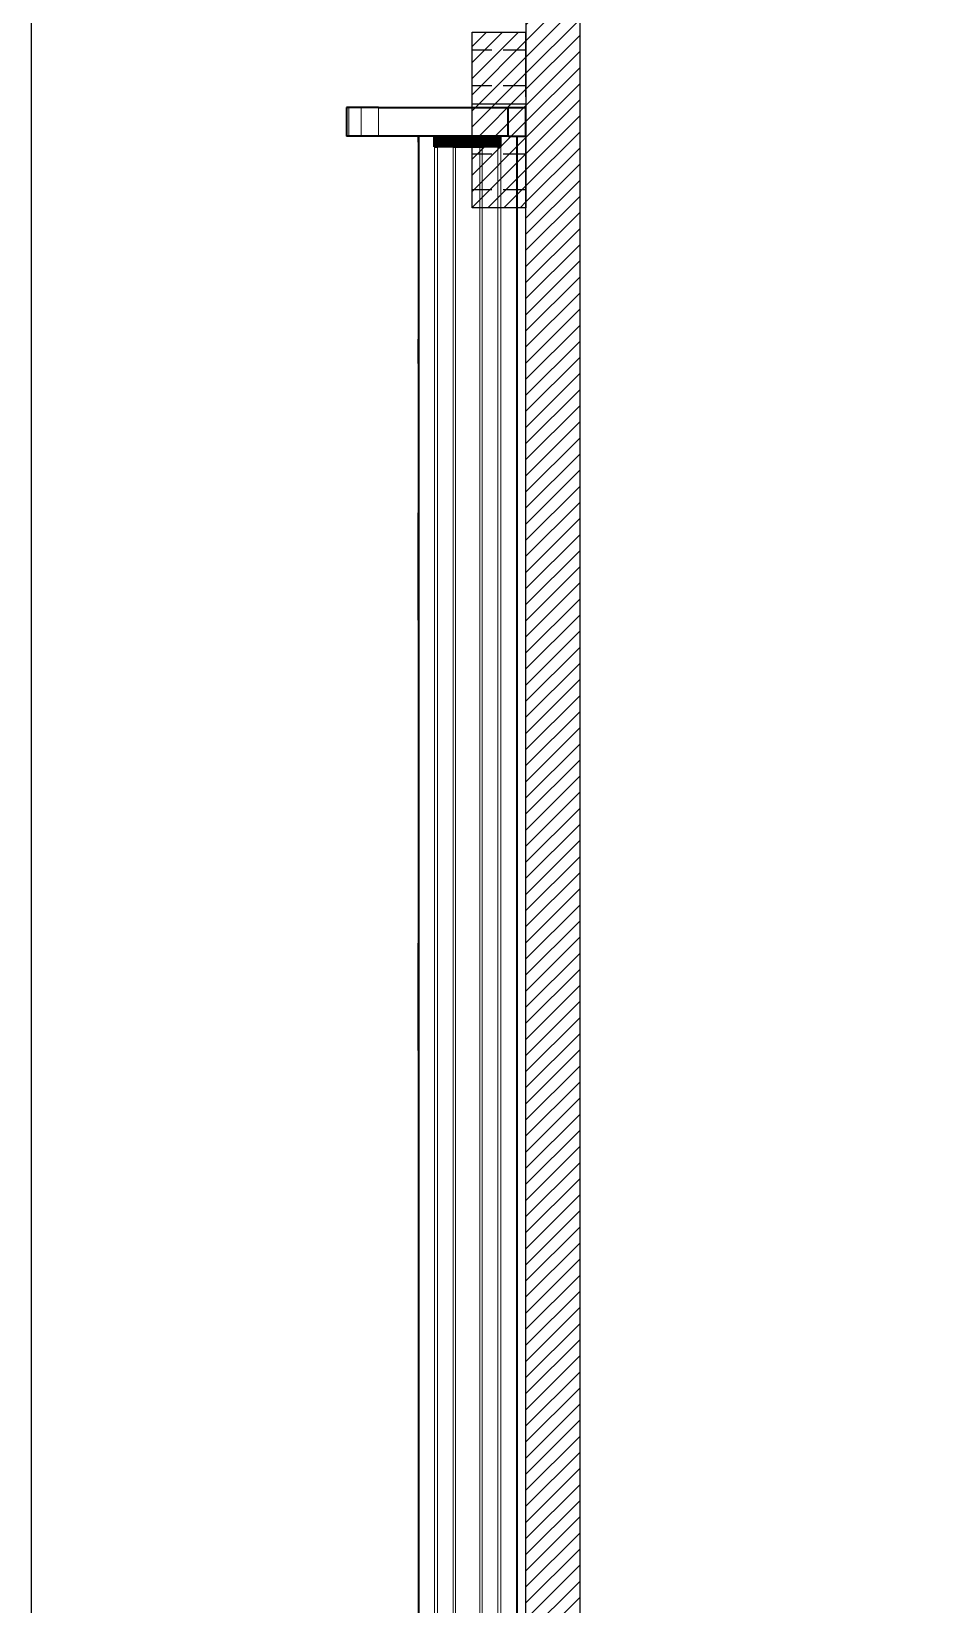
# Model space of a CAD drawing. Extents: x -442948 to -439736, y 420528 to 424220.
# Drawn here: x -442113.9 to -441858.8, y 423167.9 to 423606.5 of the extents above; entities that cross this region are included whole.
import ezdxf

# ---------------------------------------------------------------- set-up
doc = ezdxf.new("R2010")
doc.units = 0
doc.linetypes.add('DASHED2', pattern=[9.525, 6.35, -3.175])
doc.layers.add('GORUNEN', color=7, linetype='Continuous', lineweight=35)
doc.layers.add('TEGET', color=8, linetype='Continuous', lineweight=18)

# ---------------------------------------------------------------- blocks, each defined once
blk = doc.blocks.new('RFRF')
at = {"layer": 'GORUNEN', "color": 6}
for points in [[(-436074.87, 422637.79), (-436074.95, 422637.79), (-436075.03, 422637.79), (-436075.1, 422637.79), (-436075.16, 422637.79), (-436075.22, 422637.79), (-436075.27, 422637.79), (-436075.31, 422637.79), (-436075.35, 422637.79), (-436075.39, 422637.79), (-436075.41, 422637.79), (-436075.44, 422637.79), (-436075.45, 422637.79), (-436075.46, 422637.79), (-436075.46, 422637.79)], [(-436075.46, 422637.79), (-436075.46, 422629.79)], [(-436071.41, 422637.79), (-436074.87, 422637.79)], [(-436066.56, 422637.79), (-436067.03, 422637.79), (-436067.5, 422637.79), (-436067.96, 422637.79), (-436068.41, 422637.79), (-436068.84, 422637.79), (-436069.25, 422637.79), (-436069.64, 422637.79), (-436069.99, 422637.79), (-436070.32, 422637.79), (-436070.62, 422637.79), (-436070.87, 422637.79), (-436071.09, 422637.79), (-436071.27, 422637.79), (-436071.41, 422637.79)], [(-436066.56, 422637.79), (-436030.46, 422637.79)], [(-436030.46, 422637.79), (-436025.46, 422637.79)], [(-436030.46, 422629.79), (-436030.46, 422637.79)], [(-436025.46, 422629.79), (-436025.46, 422637.79)], [(-436074.87, 422629.79), (-436075.31, 422629.79), (-436075.46, 422629.79)], [(-436071.41, 422629.79), (-436074.87, 422629.79)], [(-436066.56, 422629.79), (-436068.18, 422629.79), (-436069.64, 422629.79), (-436070.24, 422629.79), (-436070.75, 422629.79), (-436071.14, 422629.79), (-436071.41, 422629.79)], [(-436030.46, 422629.79), (-436066.56, 422629.79)], [(-436055.46, 422629.79), (-436055.46, 420689.79)], [(-436055.46, 422628.16), (-436055.46, 422628.27), (-436055.46, 422628.38), (-436055.46, 422628.49), (-436055.46, 422628.6), (-436055.46, 422628.72), (-436055.46, 422628.83), (-436055.46, 422628.95), (-436055.46, 422629.07), (-436055.46, 422629.19), (-436055.46, 422629.31), (-436055.46, 422629.43), (-436055.46, 422629.55), (-436055.46, 422629.67), (-436055.46, 422629.79)], [(-436051.01, 422629.36), (-436051.01, 422629.79)], [(-436051.01, 422629.36), (-436050.16, 422629.36)], [(-436051.01, 422629.22), (-436051.01, 422629.36)], [(-436051.01, 422629.22), (-436050.16, 422629.22)], [(-436051.01, 422628.81), (-436051.01, 422629.22)], [(-436051.01, 422628.81), (-436050.16, 422628.81)], [(-436051.01, 422628.67), (-436051.01, 422628.81)], [(-436051.01, 422628.67), (-436050.16, 422628.67)], [(-436051.01, 422628.36), (-436051.01, 422628.67)], [(-436051.01, 422628.36), (-436050.16, 422628.36)], [(-436051.01, 422628.22), (-436051.01, 422628.36)], [(-436050.16, 422629.36), (-436049.48, 422629.36), (-436048.81, 422629.36), (-436048.15, 422629.36), (-436047.51, 422629.36), (-436046.89, 422629.36), (-436046.31, 422629.36), (-436045.76, 422629.36), (-436045.25, 422629.36), (-436044.78, 422629.36), (-436044.36, 422629.36), (-436044, 422629.36), (-436043.7, 422629.36), (-436043.45, 422629.36), (-436043.27, 422629.36)], [(-436043.4, 422629.22), (-436043.58, 422629.22), (-436043.83, 422629.22), (-436044.13, 422629.22), (-436044.48, 422629.22), (-436044.89, 422629.22), (-436045.34, 422629.22), (-436045.84, 422629.22), (-436046.38, 422629.22), (-436046.96, 422629.22), (-436047.56, 422629.22), (-436048.19, 422629.22), (-436048.83, 422629.22), (-436049.49, 422629.22), (-436050.16, 422629.22)], [(-436050.16, 422628.81), (-436049.53, 422628.81), (-436048.91, 422628.81), (-436048.3, 422628.81), (-436047.71, 422628.81), (-436047.15, 422628.81), (-436046.61, 422628.81), (-436046.1, 422628.81), (-436045.63, 422628.81), (-436045.2, 422628.81), (-436044.82, 422628.81), (-436044.48, 422628.81), (-436044.2, 422628.81), (-436043.97, 422628.81), (-436043.8, 422628.81)], [(-436043.94, 422628.67), (-436044.11, 422628.67), (-436044.33, 422628.67), (-436044.6, 422628.67), (-436044.93, 422628.67), (-436045.31, 422628.67), (-436045.73, 422628.67), (-436046.19, 422628.67), (-436046.68, 422628.67), (-436047.21, 422628.67), (-436047.77, 422628.67), (-436048.34, 422628.67), (-436048.94, 422628.67), (-436049.54, 422628.67), (-436050.16, 422628.67)], [(-436050.16, 422628.36), (-436049.57, 422628.36), (-436049, 422628.36), (-436048.43, 422628.36), (-436047.88, 422628.36), (-436047.35, 422628.36), (-436046.85, 422628.36), (-436046.38, 422628.36), (-436045.94, 422628.36), (-436045.54, 422628.36), (-436045.18, 422628.36), (-436044.87, 422628.36), (-436044.61, 422628.36), (-436044.4, 422628.36), (-436044.24, 422628.36)], [(-436044.24, 422628.36), (-436043.59, 422628.36)], [(-436043.94, 422628.67), (-436043.29, 422628.67)], [(-436043.8, 422628.81), (-436043.15, 422628.81)], [(-436043.59, 422628.36), (-436043.48, 422628.36), (-436043.29, 422628.36), (-436043.05, 422628.36), (-436042.76, 422628.36), (-436042.44, 422628.36), (-436042.08, 422628.36), (-436041.71, 422628.36), (-436041.35, 422628.36), (-436040.99, 422628.36), (-436040.66, 422628.36), (-436040.37, 422628.36), (-436040.13, 422628.36), (-436039.95, 422628.36), (-436039.83, 422628.36)], [(-436043.4, 422629.22), (-436042.76, 422629.22)], [(-436043.29, 422628.67), (-436043.19, 422628.67), (-436043.04, 422628.67), (-436042.84, 422628.67), (-436042.6, 422628.67), (-436042.32, 422628.67), (-436042.02, 422628.67), (-436041.71, 422628.67), (-436041.4, 422628.67), (-436041.11, 422628.67), (-436040.83, 422628.67), (-436040.59, 422628.67), (-436040.39, 422628.67), (-436040.23, 422628.67), (-436040.14, 422628.67)], [(-436043.27, 422629.36), (-436042.62, 422629.36)], [(-436043.15, 422628.81), (-436043.06, 422628.81), (-436042.92, 422628.81), (-436042.74, 422628.81), (-436042.52, 422628.81), (-436042.27, 422628.81), (-436042, 422628.81), (-436041.71, 422628.81), (-436041.43, 422628.81), (-436041.16, 422628.81), (-436040.91, 422628.81), (-436040.69, 422628.81), (-436040.5, 422628.81), (-436040.36, 422628.81), (-436040.27, 422628.81)], [(-436042.76, 422629.22), (-436042.69, 422629.22), (-436042.59, 422629.22), (-436042.46, 422629.22), (-436042.3, 422629.22), (-436042.11, 422629.22), (-436041.92, 422629.22), (-436041.71, 422629.22), (-436041.51, 422629.22), (-436041.31, 422629.22), (-436041.13, 422629.22), (-436040.97, 422629.22), (-436040.84, 422629.22), (-436040.74, 422629.22), (-436040.67, 422629.22)], [(-436042.62, 422629.36), (-436042.56, 422629.36), (-436042.47, 422629.36), (-436042.36, 422629.36), (-436042.22, 422629.36), (-436042.06, 422629.36), (-436041.89, 422629.36), (-436041.71, 422629.36), (-436041.54, 422629.36), (-436041.37, 422629.36), (-436041.21, 422629.36), (-436041.07, 422629.36), (-436040.95, 422629.36), (-436040.87, 422629.36), (-436040.81, 422629.36)], [(-436040.81, 422629.36), (-436040.16, 422629.36)], [(-436040.67, 422629.22), (-436040.02, 422629.22)], [(-436040.27, 422628.81), (-436039.62, 422628.81)], [(-436040.16, 422629.36), (-436039.98, 422629.36), (-436039.73, 422629.36), (-436039.42, 422629.36), (-436039.06, 422629.36), (-436038.65, 422629.36), (-436038.18, 422629.36), (-436037.67, 422629.36), (-436037.12, 422629.36), (-436036.54, 422629.36), (-436035.92, 422629.36), (-436035.28, 422629.36), (-436034.62, 422629.36), (-436033.95, 422629.36), (-436033.27, 422629.36)], [(-436040.14, 422628.67), (-436039.49, 422628.67)], [(-436033.27, 422629.22), (-436033.93, 422629.22), (-436034.59, 422629.22), (-436035.24, 422629.22), (-436035.87, 422629.22), (-436036.47, 422629.22), (-436037.04, 422629.22), (-436037.58, 422629.22), (-436038.08, 422629.22), (-436038.54, 422629.22), (-436038.95, 422629.22), (-436039.3, 422629.22), (-436039.6, 422629.22), (-436039.84, 422629.22), (-436040.02, 422629.22)], [(-436039.83, 422628.36), (-436039.19, 422628.36)], [(-436039.62, 422628.81), (-436039.45, 422628.81), (-436039.23, 422628.81), (-436038.95, 422628.81), (-436038.61, 422628.81), (-436038.23, 422628.81), (-436037.8, 422628.81), (-436037.33, 422628.81), (-436036.82, 422628.81), (-436036.28, 422628.81), (-436035.71, 422628.81), (-436035.12, 422628.81), (-436034.51, 422628.81), (-436033.9, 422628.81), (-436033.27, 422628.81)], [(-436033.27, 422628.67), (-436033.88, 422628.67), (-436034.49, 422628.67), (-436035.08, 422628.67), (-436035.66, 422628.67), (-436036.22, 422628.67), (-436036.74, 422628.67), (-436037.24, 422628.67), (-436037.7, 422628.67), (-436038.12, 422628.67), (-436038.5, 422628.67), (-436038.82, 422628.67), (-436039.1, 422628.67), (-436039.32, 422628.67), (-436039.49, 422628.67)], [(-436039.19, 422628.36), (-436039.03, 422628.36), (-436038.82, 422628.36), (-436038.55, 422628.36), (-436038.24, 422628.36), (-436037.89, 422628.36), (-436037.49, 422628.36), (-436037.05, 422628.36), (-436036.58, 422628.36), (-436036.07, 422628.36), (-436035.54, 422628.36), (-436034.99, 422628.36), (-436034.43, 422628.36), (-436033.85, 422628.36), (-436033.27, 422628.36)], [(-436033.27, 422629.79), (-436032.42, 422629.79)], [(-436033.27, 422629.36), (-436032.42, 422629.36)], [(-436033.27, 422629.22), (-436032.42, 422629.22)], [(-436033.27, 422628.81), (-436032.42, 422628.81)], [(-436033.27, 422628.67), (-436032.42, 422628.67)], [(-436033.27, 422628.36), (-436032.42, 422628.36)], [(-436032.42, 422629.36), (-436032.42, 422629.79)], [(-436032.42, 422629.22), (-436032.42, 422629.36)], [(-436032.42, 422628.81), (-436032.42, 422629.22)], [(-436032.42, 422628.67), (-436032.42, 422628.81)], [(-436032.42, 422628.36), (-436032.42, 422628.67)], [(-436032.42, 422628.22), (-436032.42, 422628.36)], [(-436030.46, 422629.79), (-436025.46, 422629.79)], [(-436027.96, 422629.79), (-436027.96, 420689.79)], [(-436055.46, 422628.16), (-436055.46, 422627.94), (-436055.46, 422627.73), (-436055.46, 422627.53), (-436055.46, 422627.34), (-436055.46, 422627.17), (-436055.46, 422627.01), (-436055.46, 422626.87), (-436055.46, 422626.74), (-436055.46, 422626.64), (-436055.46, 422626.55), (-436055.46, 422626.48), (-436055.46, 422626.43), (-436055.46, 422626.4), (-436055.46, 422626.39)], [(-436055.46, 422626.39), (-436055.46, 422613.19)], [(-436051.01, 422628.22), (-436050.16, 422628.22)], [(-436051.01, 422627.91), (-436051.01, 422628.22)], [(-436051.01, 422627.91), (-436050.16, 422627.91)], [(-436051.01, 422627.77), (-436051.01, 422627.91)], [(-436051.01, 422627.77), (-436050.16, 422627.77)], [(-436051.01, 422627.36), (-436051.01, 422627.77)], [(-436051.01, 422627.36), (-436050.16, 422627.36)], [(-436051.01, 422627.22), (-436051.01, 422627.36)], [(-436051.01, 422627.22), (-436050.16, 422627.22)], [(-436051.01, 422626.79), (-436051.01, 422627.22)], [(-436051.01, 422626.79), (-436050.16, 422626.79)], [(-436044.38, 422628.22), (-436044.53, 422628.22), (-436044.74, 422628.22), (-436045, 422628.22), (-436045.3, 422628.22), (-436045.65, 422628.22), (-436046.04, 422628.22), (-436046.47, 422628.22), (-436046.93, 422628.22), (-436047.42, 422628.22), (-436047.94, 422628.22), (-436048.47, 422628.22), (-436049.03, 422628.22), (-436049.59, 422628.22), (-436050.16, 422628.22)], [(-436050.16, 422627.91), (-436049.62, 422627.91), (-436049.08, 422627.91), (-436048.56, 422627.91), (-436048.05, 422627.91), (-436047.56, 422627.91), (-436047.1, 422627.91), (-436046.66, 422627.91), (-436046.25, 422627.91), (-436045.88, 422627.91), (-436045.55, 422627.91), (-436045.27, 422627.91), (-436045.02, 422627.91), (-436044.83, 422627.91), (-436044.68, 422627.91)], [(-436044.82, 422627.77), (-436044.96, 422627.77), (-436045.15, 422627.77), (-436045.39, 422627.77), (-436045.67, 422627.77), (-436045.99, 422627.77), (-436046.35, 422627.77), (-436046.75, 422627.77), (-436047.17, 422627.77), (-436047.63, 422627.77), (-436048.1, 422627.77), (-436048.6, 422627.77), (-436049.11, 422627.77), (-436049.63, 422627.77), (-436050.16, 422627.77)], [(-436050.16, 422627.36), (-436049.67, 422627.36), (-436049.19, 422627.36), (-436048.72, 422627.36), (-436048.26, 422627.36), (-436047.82, 422627.36), (-436047.4, 422627.36), (-436047, 422627.36), (-436046.64, 422627.36), (-436046.3, 422627.36), (-436046, 422627.36), (-436045.74, 422627.36), (-436045.53, 422627.36), (-436045.35, 422627.36), (-436045.22, 422627.36)], [(-436045.35, 422627.22), (-436045.48, 422627.22), (-436045.65, 422627.22), (-436045.87, 422627.22), (-436046.12, 422627.22), (-436046.41, 422627.22), (-436046.73, 422627.22), (-436047.09, 422627.22), (-436047.47, 422627.22), (-436047.88, 422627.22), (-436048.31, 422627.22), (-436048.76, 422627.22), (-436049.22, 422627.22), (-436049.68, 422627.22), (-436050.16, 422627.22)], [(-436045.77, 422626.79), (-436045.89, 422626.79), (-436046.05, 422626.79), (-436046.24, 422626.79), (-436046.47, 422626.79), (-436046.74, 422626.79), (-436047.03, 422626.79), (-436047.36, 422626.79), (-436047.71, 422626.79), (-436048.08, 422626.79), (-436048.47, 422626.79), (-436048.88, 422626.79), (-436049.3, 422626.79), (-436049.72, 422626.79), (-436050.16, 422626.79)], [(-436045.77, 422626.79), (-436045.12, 422626.79)], [(-436045.35, 422627.22), (-436044.71, 422627.22)], [(-436045.22, 422627.36), (-436044.57, 422627.36)], [(-436045.12, 422626.79), (-436044.91, 422626.79), (-436044.58, 422626.79), (-436044.14, 422626.79), (-436043.62, 422626.79), (-436043.02, 422626.79), (-436042.38, 422626.79), (-436041.71, 422626.79), (-436041.05, 422626.79), (-436040.4, 422626.79), (-436039.81, 422626.79), (-436039.28, 422626.79), (-436038.85, 422626.79), (-436038.52, 422626.79), (-436038.3, 422626.79)], [(-436044.82, 422627.77), (-436044.17, 422627.77)], [(-436044.71, 422627.22), (-436044.52, 422627.22), (-436044.23, 422627.22), (-436043.85, 422627.22), (-436043.39, 422627.22), (-436042.86, 422627.22), (-436042.3, 422627.22), (-436041.71, 422627.22), (-436041.13, 422627.22), (-436040.56, 422627.22), (-436040.04, 422627.22), (-436039.58, 422627.22), (-436039.2, 422627.22), (-436038.91, 422627.22), (-436038.72, 422627.22)], [(-436044.68, 422627.91), (-436044.03, 422627.91)], [(-436044.57, 422627.36), (-436044.39, 422627.36), (-436044.11, 422627.36), (-436043.75, 422627.36), (-436043.31, 422627.36), (-436042.81, 422627.36), (-436042.27, 422627.36), (-436041.71, 422627.36), (-436041.15, 422627.36), (-436040.62, 422627.36), (-436040.12, 422627.36), (-436039.68, 422627.36), (-436039.31, 422627.36), (-436039.04, 422627.36), (-436038.86, 422627.36)], [(-436044.38, 422628.22), (-436043.73, 422628.22)], [(-436044.17, 422627.77), (-436044.02, 422627.77), (-436043.78, 422627.77), (-436043.46, 422627.77), (-436043.09, 422627.77), (-436042.66, 422627.77), (-436042.19, 422627.77), (-436041.71, 422627.77), (-436041.23, 422627.77), (-436040.77, 422627.77), (-436040.34, 422627.77), (-436039.96, 422627.77), (-436039.65, 422627.77), (-436039.41, 422627.77), (-436039.26, 422627.77)], [(-436044.03, 422627.91), (-436043.89, 422627.91), (-436043.66, 422627.91), (-436043.37, 422627.91), (-436043.01, 422627.91), (-436042.6, 422627.91), (-436042.17, 422627.91), (-436041.71, 422627.91), (-436041.26, 422627.91), (-436040.82, 422627.91), (-436040.42, 422627.91), (-436040.06, 422627.91), (-436039.76, 422627.91), (-436039.54, 422627.91), (-436039.39, 422627.91)], [(-436043.73, 422628.22), (-436043.6, 422628.22), (-436043.41, 422628.22), (-436043.15, 422628.22), (-436042.84, 422628.22), (-436042.49, 422628.22), (-436042.11, 422628.22), (-436041.71, 422628.22), (-436041.32, 422628.22), (-436040.94, 422628.22), (-436040.59, 422628.22), (-436040.28, 422628.22), (-436040.02, 422628.22), (-436039.82, 422628.22), (-436039.7, 422628.22)], [(-436039.7, 422628.22), (-436039.05, 422628.22)], [(-436039.39, 422627.91), (-436038.75, 422627.91)], [(-436039.26, 422627.77), (-436038.61, 422627.77)], [(-436033.27, 422628.22), (-436033.84, 422628.22), (-436034.4, 422628.22), (-436034.95, 422628.22), (-436035.49, 422628.22), (-436036.01, 422628.22), (-436036.5, 422628.22), (-436036.96, 422628.22), (-436037.39, 422628.22), (-436037.78, 422628.22), (-436038.13, 422628.22), (-436038.43, 422628.22), (-436038.69, 422628.22), (-436038.89, 422628.22), (-436039.05, 422628.22)], [(-436038.86, 422627.36), (-436038.21, 422627.36)], [(-436038.75, 422627.91), (-436038.6, 422627.91), (-436038.4, 422627.91), (-436038.16, 422627.91), (-436037.87, 422627.91), (-436037.54, 422627.91), (-436037.17, 422627.91), (-436036.77, 422627.91), (-436036.33, 422627.91), (-436035.87, 422627.91), (-436035.38, 422627.91), (-436034.87, 422627.91), (-436034.34, 422627.91), (-436033.81, 422627.91), (-436033.27, 422627.91)], [(-436038.72, 422627.22), (-436038.07, 422627.22)], [(-436033.27, 422627.77), (-436033.8, 422627.77), (-436034.32, 422627.77), (-436034.83, 422627.77), (-436035.32, 422627.77), (-436035.8, 422627.77), (-436036.25, 422627.77), (-436036.68, 422627.77), (-436037.08, 422627.77), (-436037.44, 422627.77), (-436037.76, 422627.77), (-436038.04, 422627.77), (-436038.28, 422627.77), (-436038.47, 422627.77), (-436038.61, 422627.77)], [(-436038.3, 422626.79), (-436037.66, 422626.79)], [(-436038.21, 422627.36), (-436038.08, 422627.36), (-436037.9, 422627.36), (-436037.68, 422627.36), (-436037.42, 422627.36), (-436037.13, 422627.36), (-436036.79, 422627.36), (-436036.43, 422627.36), (-436036.03, 422627.36), (-436035.61, 422627.36), (-436035.17, 422627.36), (-436034.71, 422627.36), (-436034.24, 422627.36), (-436033.76, 422627.36), (-436033.27, 422627.36)], [(-436033.27, 422627.22), (-436033.74, 422627.22), (-436034.21, 422627.22), (-436034.67, 422627.22), (-436035.12, 422627.22), (-436035.55, 422627.22), (-436035.95, 422627.22), (-436036.34, 422627.22), (-436036.69, 422627.22), (-436037.02, 422627.22), (-436037.31, 422627.22), (-436037.56, 422627.22), (-436037.77, 422627.22), (-436037.94, 422627.22), (-436038.07, 422627.22)], [(-436033.27, 422626.79), (-436033.7, 422626.79), (-436034.13, 422626.79), (-436034.55, 422626.79), (-436034.96, 422626.79), (-436035.35, 422626.79), (-436035.72, 422626.79), (-436036.07, 422626.79), (-436036.4, 422626.79), (-436036.69, 422626.79), (-436036.96, 422626.79), (-436037.19, 422626.79), (-436037.38, 422626.79), (-436037.54, 422626.79), (-436037.66, 422626.79)], [(-436033.27, 422628.22), (-436032.42, 422628.22)], [(-436033.27, 422627.91), (-436032.42, 422627.91)], [(-436033.27, 422627.77), (-436032.42, 422627.77)], [(-436033.27, 422627.36), (-436032.42, 422627.36)], [(-436033.27, 422627.22), (-436032.42, 422627.22)], [(-436033.27, 422626.79), (-436032.42, 422626.79)], [(-436032.42, 422627.91), (-436032.42, 422628.22)], [(-436032.42, 422627.77), (-436032.42, 422627.91)], [(-436032.42, 422627.36), (-436032.42, 422627.77)], [(-436032.42, 422627.22), (-436032.42, 422627.36)], [(-436032.42, 422626.79), (-436032.42, 422627.22)], [(-436055.46, 422613.19), (-436055.46, 422613.15), (-436055.46, 422613.04), (-436055.46, 422612.86), (-436055.46, 422612.61), (-436055.46, 422612.3), (-436055.46, 422611.94), (-436055.46, 422611.53), (-436055.46, 422611.08), (-436055.46, 422610.6), (-436055.46, 422610.1), (-436055.46, 422609.6), (-436055.46, 422609.1), (-436055.46, 422608.62), (-436055.46, 422608.16)], [(-436055.46, 422608.16), (-436055.46, 422607.94), (-436055.46, 422607.73), (-436055.46, 422607.53), (-436055.46, 422607.34), (-436055.46, 422607.17), (-436055.46, 422607.01), (-436055.46, 422606.87), (-436055.46, 422606.74), (-436055.46, 422606.64), (-436055.46, 422606.55), (-436055.46, 422606.48), (-436055.46, 422606.43), (-436055.46, 422606.4), (-436055.46, 422606.39)], [(-436055.46, 422606.39), (-436055.46, 422593.19)], [(-436055.46, 422593.19), (-436055.46, 422593.15), (-436055.46, 422593.04), (-436055.46, 422592.86), (-436055.46, 422592.61), (-436055.46, 422592.3), (-436055.46, 422591.94), (-436055.46, 422591.53), (-436055.46, 422591.08), (-436055.46, 422590.6), (-436055.46, 422590.1), (-436055.46, 422589.6), (-436055.46, 422589.1), (-436055.46, 422588.62), (-436055.46, 422588.16)], [(-436055.46, 422588.16), (-436055.46, 422587.94), (-436055.46, 422587.73), (-436055.46, 422587.53), (-436055.46, 422587.34), (-436055.46, 422587.17), (-436055.46, 422587.01), (-436055.46, 422586.87), (-436055.46, 422586.74), (-436055.46, 422586.64), (-436055.46, 422586.55), (-436055.46, 422586.48), (-436055.46, 422586.43), (-436055.46, 422586.4), (-436055.46, 422586.39)], [(-436055.46, 422586.39), (-436055.46, 422573.19)], [(-436055.46, 422568.16), (-436055.46, 422571.53), (-436055.46, 422572.22), (-436055.46, 422572.75), (-436055.46, 422573.08), (-436055.46, 422573.19)], [(-436055.46, 422566.39), (-436055.46, 422566.51), (-436055.46, 422566.87), (-436055.46, 422567.43), (-436055.46, 422568.16)], [(-436055.46, 422566.39), (-436055.46, 422553.19)], [(-436055.46, 422553.19), (-436055.46, 422553.15), (-436055.46, 422553.04), (-436055.46, 422552.86), (-436055.46, 422552.61), (-436055.46, 422552.3), (-436055.46, 422551.94), (-436055.46, 422551.53), (-436055.46, 422551.08), (-436055.46, 422550.6), (-436055.46, 422550.1), (-436055.46, 422549.6), (-436055.46, 422549.1), (-436055.46, 422548.62), (-436055.46, 422548.16)], [(-436055.46, 422548.16), (-436055.46, 422547.94), (-436055.46, 422547.73), (-436055.46, 422547.53), (-436055.46, 422547.34), (-436055.46, 422547.17), (-436055.46, 422547.01), (-436055.46, 422546.87), (-436055.46, 422546.74), (-436055.46, 422546.64), (-436055.46, 422546.55), (-436055.46, 422546.48), (-436055.46, 422546.43), (-436055.46, 422546.4), (-436055.46, 422546.39)], [(-436055.46, 422546.39), (-436055.46, 422533.19)], [(-436055.46, 422533.19), (-436055.46, 422533.15), (-436055.46, 422533.04), (-436055.46, 422532.86), (-436055.46, 422532.61), (-436055.46, 422532.3), (-436055.46, 422531.94), (-436055.46, 422531.53), (-436055.46, 422531.08), (-436055.46, 422530.6), (-436055.46, 422530.1), (-436055.46, 422529.6), (-436055.46, 422529.1), (-436055.46, 422528.62), (-436055.46, 422528.16)], [(-436055.46, 422528.16), (-436055.46, 422527.94), (-436055.46, 422527.73), (-436055.46, 422527.53), (-436055.46, 422527.34), (-436055.46, 422527.17), (-436055.46, 422527.01), (-436055.46, 422526.87), (-436055.46, 422526.74), (-436055.46, 422526.64), (-436055.46, 422526.55), (-436055.46, 422526.48), (-436055.46, 422526.43), (-436055.46, 422526.4), (-436055.46, 422526.39)], [(-436055.46, 422526.39), (-436055.46, 422524.79)], [(-436055.46, 422509.79), (-436055.46, 422511.47), (-436055.46, 422513.13), (-436055.46, 422514.75), (-436055.46, 422516.3), (-436055.46, 422517.77), (-436055.46, 422519.14), (-436055.46, 422520.4), (-436055.46, 422521.52), (-436055.46, 422522.49), (-436055.46, 422523.31), (-436055.46, 422523.95), (-436055.46, 422524.42), (-436055.46, 422524.7), (-436055.46, 422524.79)], [(-436055.46, 422524.79), (-436055.46, 422524.7), (-436055.46, 422524.42), (-436055.46, 422523.95), (-436055.46, 422523.31), (-436055.46, 422522.49), (-436055.46, 422521.52), (-436055.46, 422520.4), (-436055.46, 422519.14), (-436055.46, 422517.77), (-436055.46, 422516.3), (-436055.46, 422514.75), (-436055.46, 422513.13), (-436055.46, 422511.47), (-436055.46, 422509.79)], [(-436055.46, 422494.79), (-436055.46, 422494.89), (-436055.46, 422495.17), (-436055.46, 422495.63), (-436055.46, 422496.28), (-436055.46, 422497.09), (-436055.46, 422498.06), (-436055.46, 422499.19), (-436055.46, 422500.44), (-436055.46, 422501.81), (-436055.46, 422503.28), (-436055.46, 422504.84), (-436055.46, 422506.45), (-436055.46, 422508.11), (-436055.46, 422509.79)], [(-436055.46, 422509.79), (-436055.46, 422508.11), (-436055.46, 422506.45), (-436055.46, 422504.84), (-436055.46, 422503.28), (-436055.46, 422501.81), (-436055.46, 422500.44), (-436055.46, 422499.19), (-436055.46, 422498.06), (-436055.46, 422497.09), (-436055.46, 422496.28), (-436055.46, 422495.63), (-436055.46, 422495.17), (-436055.46, 422494.89), (-436055.46, 422494.79)], [(-436055.46, 422494.79), (-436055.46, 422493.19)], [(-436055.46, 422493.19), (-436055.46, 422493.15), (-436055.46, 422493.04), (-436055.46, 422492.86), (-436055.46, 422492.61), (-436055.46, 422492.3), (-436055.46, 422491.94), (-436055.46, 422491.53), (-436055.46, 422491.08), (-436055.46, 422490.6), (-436055.46, 422490.1), (-436055.46, 422489.6), (-436055.46, 422489.1), (-436055.46, 422488.62), (-436055.46, 422488.16)], [(-436055.46, 422488.16), (-436055.46, 422487.94), (-436055.46, 422487.73), (-436055.46, 422487.53), (-436055.46, 422487.34), (-436055.46, 422487.17), (-436055.46, 422487.01), (-436055.46, 422486.87), (-436055.46, 422486.74), (-436055.46, 422486.64), (-436055.46, 422486.55), (-436055.46, 422486.48), (-436055.46, 422486.43), (-436055.46, 422486.4), (-436055.46, 422486.39)], [(-436055.46, 422486.39), (-436055.46, 422473.19)], [(-436055.46, 422473.19), (-436055.46, 422473.15), (-436055.46, 422473.04), (-436055.46, 422472.86), (-436055.46, 422472.61), (-436055.46, 422472.3), (-436055.46, 422471.94), (-436055.46, 422471.53), (-436055.46, 422471.08), (-436055.46, 422470.6), (-436055.46, 422470.1), (-436055.46, 422469.6), (-436055.46, 422469.1), (-436055.46, 422468.62), (-436055.46, 422468.16)], [(-436055.46, 422468.16), (-436055.46, 422467.94), (-436055.46, 422467.73), (-436055.46, 422467.53), (-436055.46, 422467.34), (-436055.46, 422467.17), (-436055.46, 422467.01), (-436055.46, 422466.87), (-436055.46, 422466.74), (-436055.46, 422466.64), (-436055.46, 422466.55), (-436055.46, 422466.48), (-436055.46, 422466.43), (-436055.46, 422466.4), (-436055.46, 422466.39)], [(-436055.46, 422466.39), (-436055.46, 422453.19)], [(-436055.46, 422453.19), (-436055.46, 422453.15), (-436055.46, 422453.04), (-436055.46, 422452.86), (-436055.46, 422452.61), (-436055.46, 422452.3), (-436055.46, 422451.94), (-436055.46, 422451.53), (-436055.46, 422451.08), (-436055.46, 422450.6), (-436055.46, 422450.1), (-436055.46, 422449.6), (-436055.46, 422449.1), (-436055.46, 422448.62), (-436055.46, 422448.16)], [(-436055.46, 422448.16), (-436055.46, 422447.94), (-436055.46, 422447.73), (-436055.46, 422447.53), (-436055.46, 422447.34), (-436055.46, 422447.17), (-436055.46, 422447.01), (-436055.46, 422446.87), (-436055.46, 422446.74), (-436055.46, 422446.64), (-436055.46, 422446.55), (-436055.46, 422446.48), (-436055.46, 422446.43), (-436055.46, 422446.4), (-436055.46, 422446.39)], [(-436055.46, 422446.39), (-436055.46, 422433.19)], [(-436055.46, 422433.19), (-436055.46, 422433.15), (-436055.46, 422433.04), (-436055.46, 422432.86), (-436055.46, 422432.61), (-436055.46, 422432.3), (-436055.46, 422431.94), (-436055.46, 422431.53), (-436055.46, 422431.08), (-436055.46, 422430.6), (-436055.46, 422430.1), (-436055.46, 422429.6), (-436055.46, 422429.1), (-436055.46, 422428.62), (-436055.46, 422428.16)], [(-436055.46, 422428.16), (-436055.46, 422427.94), (-436055.46, 422427.73), (-436055.46, 422427.53), (-436055.46, 422427.34), (-436055.46, 422427.17), (-436055.46, 422427.01), (-436055.46, 422426.87), (-436055.46, 422426.74), (-436055.46, 422426.64), (-436055.46, 422426.55), (-436055.46, 422426.48), (-436055.46, 422426.43), (-436055.46, 422426.4), (-436055.46, 422426.39)], [(-436055.46, 422426.39), (-436055.46, 422413.19)], [(-436055.46, 422413.19), (-436055.46, 422413.15), (-436055.46, 422413.04), (-436055.46, 422412.86), (-436055.46, 422412.61), (-436055.46, 422412.3), (-436055.46, 422411.94), (-436055.46, 422411.53), (-436055.46, 422411.08), (-436055.46, 422410.6), (-436055.46, 422410.1), (-436055.46, 422409.6), (-436055.46, 422409.1), (-436055.46, 422408.62), (-436055.46, 422408.16)], [(-436055.46, 422408.16), (-436055.46, 422407.94), (-436055.46, 422407.73), (-436055.46, 422407.53), (-436055.46, 422407.34), (-436055.46, 422407.17), (-436055.46, 422407.01), (-436055.46, 422406.87), (-436055.46, 422406.74), (-436055.46, 422406.64), (-436055.46, 422406.55), (-436055.46, 422406.48), (-436055.46, 422406.43), (-436055.46, 422406.4), (-436055.46, 422406.39)], [(-436055.46, 422406.39), (-436055.46, 422404.79)], [(-436055.46, 422389.79), (-436055.46, 422391.47), (-436055.46, 422393.13), (-436055.46, 422394.75), (-436055.46, 422396.3), (-436055.46, 422397.77), (-436055.46, 422399.14), (-436055.46, 422400.4), (-436055.46, 422401.52), (-436055.46, 422402.49), (-436055.46, 422403.31), (-436055.46, 422403.95), (-436055.46, 422404.42), (-436055.46, 422404.7), (-436055.46, 422404.79)], [(-436055.46, 422404.79), (-436055.46, 422404.7), (-436055.46, 422404.42), (-436055.46, 422403.95), (-436055.46, 422403.31), (-436055.46, 422402.49), (-436055.46, 422401.52), (-436055.46, 422400.4), (-436055.46, 422399.14), (-436055.46, 422397.77), (-436055.46, 422396.3), (-436055.46, 422394.75), (-436055.46, 422393.13), (-436055.46, 422391.47), (-436055.46, 422389.79)], [(-436055.46, 422374.79), (-436055.46, 422374.89), (-436055.46, 422375.17), (-436055.46, 422375.63), (-436055.46, 422376.28), (-436055.46, 422377.09), (-436055.46, 422378.06), (-436055.46, 422379.19), (-436055.46, 422380.44), (-436055.46, 422381.81), (-436055.46, 422383.28), (-436055.46, 422384.84), (-436055.46, 422386.45), (-436055.46, 422388.11), (-436055.46, 422389.79)], [(-436055.46, 422389.79), (-436055.46, 422388.11), (-436055.46, 422386.45), (-436055.46, 422384.84), (-436055.46, 422383.28), (-436055.46, 422381.81), (-436055.46, 422380.44), (-436055.46, 422379.19), (-436055.46, 422378.06), (-436055.46, 422377.09), (-436055.46, 422376.28), (-436055.46, 422375.63), (-436055.46, 422375.17), (-436055.46, 422374.89), (-436055.46, 422374.79)], [(-436055.46, 422374.79), (-436055.46, 422373.19)], [(-436055.46, 422373.19), (-436055.46, 422373.15), (-436055.46, 422373.04), (-436055.46, 422372.86), (-436055.46, 422372.61), (-436055.46, 422372.3), (-436055.46, 422371.94), (-436055.46, 422371.53), (-436055.46, 422371.08), (-436055.46, 422370.6), (-436055.46, 422370.1), (-436055.46, 422369.6), (-436055.46, 422369.1), (-436055.46, 422368.62), (-436055.46, 422368.16)], [(-436055.46, 422368.16), (-436055.46, 422367.94), (-436055.46, 422367.73), (-436055.46, 422367.53), (-436055.46, 422367.34), (-436055.46, 422367.17), (-436055.46, 422367.01), (-436055.46, 422366.87), (-436055.46, 422366.74), (-436055.46, 422366.64), (-436055.46, 422366.55), (-436055.46, 422366.48), (-436055.46, 422366.43), (-436055.46, 422366.4), (-436055.46, 422366.39)], [(-436055.46, 422366.39), (-436055.46, 422353.19)], [(-436055.46, 422353.19), (-436055.46, 422353.15), (-436055.46, 422353.04), (-436055.46, 422352.86), (-436055.46, 422352.61), (-436055.46, 422352.3), (-436055.46, 422351.94), (-436055.46, 422351.53), (-436055.46, 422351.08), (-436055.46, 422350.6), (-436055.46, 422350.1), (-436055.46, 422349.6), (-436055.46, 422349.1), (-436055.46, 422348.62), (-436055.46, 422348.16)], [(-436055.46, 422348.16), (-436055.46, 422347.94), (-436055.46, 422347.73), (-436055.46, 422347.53), (-436055.46, 422347.34), (-436055.46, 422347.17), (-436055.46, 422347.01), (-436055.46, 422346.87), (-436055.46, 422346.74), (-436055.46, 422346.64), (-436055.46, 422346.55), (-436055.46, 422346.48), (-436055.46, 422346.43), (-436055.46, 422346.4), (-436055.46, 422346.39)], [(-436055.46, 422346.39), (-436055.46, 422333.19)], [(-436055.46, 422333.19), (-436055.46, 422333.15), (-436055.46, 422333.04), (-436055.46, 422332.86), (-436055.46, 422332.61), (-436055.46, 422332.3), (-436055.46, 422331.94), (-436055.46, 422331.53), (-436055.46, 422331.08), (-436055.46, 422330.6), (-436055.46, 422330.1), (-436055.46, 422329.6), (-436055.46, 422329.1), (-436055.46, 422328.62), (-436055.46, 422328.16)], [(-436055.46, 422328.16), (-436055.46, 422327.94), (-436055.46, 422327.73), (-436055.46, 422327.53), (-436055.46, 422327.34), (-436055.46, 422327.17), (-436055.46, 422327.01), (-436055.46, 422326.87), (-436055.46, 422326.74), (-436055.46, 422326.64), (-436055.46, 422326.55), (-436055.46, 422326.48), (-436055.46, 422326.43), (-436055.46, 422326.4), (-436055.46, 422326.39)], [(-436055.46, 422326.39), (-436055.46, 422313.19)], [(-436055.46, 422313.19), (-436055.46, 422313.15), (-436055.46, 422313.04), (-436055.46, 422312.86), (-436055.46, 422312.61), (-436055.46, 422312.3), (-436055.46, 422311.94), (-436055.46, 422311.53), (-436055.46, 422311.08), (-436055.46, 422310.6), (-436055.46, 422310.1), (-436055.46, 422309.6), (-436055.46, 422309.1), (-436055.46, 422308.62), (-436055.46, 422308.16)], [(-436055.46, 422308.16), (-436055.46, 422307.94), (-436055.46, 422307.73), (-436055.46, 422307.53), (-436055.46, 422307.34), (-436055.46, 422307.17), (-436055.46, 422307.01), (-436055.46, 422306.87), (-436055.46, 422306.74), (-436055.46, 422306.64), (-436055.46, 422306.55), (-436055.46, 422306.48), (-436055.46, 422306.43), (-436055.46, 422306.4), (-436055.46, 422306.39)], [(-436055.46, 422306.39), (-436055.46, 422293.19)], [(-436055.46, 422293.19), (-436055.46, 422293.15), (-436055.46, 422293.04), (-436055.46, 422292.86), (-436055.46, 422292.61), (-436055.46, 422292.3), (-436055.46, 422291.94), (-436055.46, 422291.53), (-436055.46, 422291.08), (-436055.46, 422290.6), (-436055.46, 422290.1), (-436055.46, 422289.6), (-436055.46, 422289.1), (-436055.46, 422288.62), (-436055.46, 422288.16)], [(-436055.46, 422288.16), (-436055.46, 422287.94), (-436055.46, 422287.73), (-436055.46, 422287.53), (-436055.46, 422287.34), (-436055.46, 422287.17), (-436055.46, 422287.01), (-436055.46, 422286.87), (-436055.46, 422286.74), (-436055.46, 422286.64), (-436055.46, 422286.55), (-436055.46, 422286.48), (-436055.46, 422286.43), (-436055.46, 422286.4), (-436055.46, 422286.39)], [(-436055.46, 422286.39), (-436055.46, 422273.19)], [(-436055.46, 422273.19), (-436055.46, 422273.15), (-436055.46, 422273.04), (-436055.46, 422272.86), (-436055.46, 422272.61), (-436055.46, 422272.3), (-436055.46, 422271.94), (-436055.46, 422271.53), (-436055.46, 422271.08), (-436055.46, 422270.6), (-436055.46, 422270.1), (-436055.46, 422269.6), (-436055.46, 422269.1), (-436055.46, 422268.62), (-436055.46, 422268.16)], [(-436055.46, 422268.16), (-436055.46, 422267.94), (-436055.46, 422267.73), (-436055.46, 422267.53), (-436055.46, 422267.34), (-436055.46, 422267.17), (-436055.46, 422267.01), (-436055.46, 422266.87), (-436055.46, 422266.74), (-436055.46, 422266.64), (-436055.46, 422266.55), (-436055.46, 422266.48), (-436055.46, 422266.43), (-436055.46, 422266.4), (-436055.46, 422266.39)], [(-436055.46, 422266.39), (-436055.46, 422253.19)], [(-436055.46, 422253.19), (-436055.46, 422253.15), (-436055.46, 422253.04), (-436055.46, 422252.86), (-436055.46, 422252.61), (-436055.46, 422252.3), (-436055.46, 422251.94), (-436055.46, 422251.53), (-436055.46, 422251.08), (-436055.46, 422250.6), (-436055.46, 422250.1), (-436055.46, 422249.6), (-436055.46, 422249.1), (-436055.46, 422248.62), (-436055.46, 422248.16)], [(-436055.46, 422248.16), (-436055.46, 422247.94), (-436055.46, 422247.73), (-436055.46, 422247.53), (-436055.46, 422247.34), (-436055.46, 422247.17), (-436055.46, 422247.01), (-436055.46, 422246.87), (-436055.46, 422246.74), (-436055.46, 422246.64), (-436055.46, 422246.55), (-436055.46, 422246.48), (-436055.46, 422246.43), (-436055.46, 422246.4), (-436055.46, 422246.39)], [(-436055.46, 422246.39), (-436055.46, 422233.19)], [(-436055.46, 422233.19), (-436055.46, 422233.15), (-436055.46, 422233.04), (-436055.46, 422232.86), (-436055.46, 422232.61), (-436055.46, 422232.3), (-436055.46, 422231.94), (-436055.46, 422231.53), (-436055.46, 422231.08), (-436055.46, 422230.6), (-436055.46, 422230.1), (-436055.46, 422229.6), (-436055.46, 422229.1), (-436055.46, 422228.62), (-436055.46, 422228.16)], [(-436055.46, 422228.16), (-436055.46, 422227.94), (-436055.46, 422227.73), (-436055.46, 422227.53), (-436055.46, 422227.34), (-436055.46, 422227.17), (-436055.46, 422227.01), (-436055.46, 422226.87), (-436055.46, 422226.74), (-436055.46, 422226.64), (-436055.46, 422226.55), (-436055.46, 422226.48), (-436055.46, 422226.43), (-436055.46, 422226.4), (-436055.46, 422226.39)], [(-436055.46, 422226.39), (-436055.46, 422213.19)]]:
    blk.add_lwpolyline(points, dxfattribs=at)
at = {"layer": 'TEGET', "color": 6}
for points in [[(-436074.87, 422637.79), (-436074.87, 422629.79)], [(-436071.41, 422637.79), (-436071.41, 422629.79)], [(-436066.56, 422637.79), (-436066.56, 422629.79)], [(-436050.16, 422629.36), (-436050.16, 422629.79)], [(-436050.16, 422629.22), (-436050.16, 422629.36)], [(-436050.16, 422628.81), (-436050.16, 422629.22)], [(-436050.16, 422628.67), (-436050.16, 422628.81)], [(-436050.16, 422628.36), (-436050.16, 422628.67)], [(-436050.16, 422628.22), (-436050.16, 422628.36)], [(-436044.38, 422628.36), (-436044.38, 422628.22)], [(-436044.24, 422628.36), (-436043.94, 422628.67)], [(-436043.94, 422628.81), (-436043.94, 422628.67)], [(-436043.8, 422628.81), (-436043.4, 422629.22)], [(-436043.73, 422628.22), (-436043.73, 422628.36)], [(-436043.59, 422628.36), (-436043.29, 422628.67)], [(-436043.4, 422629.36), (-436043.4, 422629.22)], [(-436043.29, 422628.67), (-436043.29, 422628.81)], [(-436043.27, 422629.36), (-436042.85, 422629.79)], [(-436043.15, 422628.81), (-436042.76, 422629.22)], [(-436042.76, 422629.22), (-436042.76, 422629.36)], [(-436042.62, 422629.36), (-436042.2, 422629.79)], [(-436041.23, 422629.79), (-436040.81, 422629.36)], [(-436040.67, 422629.36), (-436040.67, 422629.22)], [(-436040.67, 422629.22), (-436040.27, 422628.81)], [(-436040.16, 422629.36), (-436040.58, 422629.79)], [(-436040.14, 422628.81), (-436040.14, 422628.67)], [(-436040.14, 422628.67), (-436039.83, 422628.36)], [(-436040.02, 422629.22), (-436040.02, 422629.36)], [(-436039.62, 422628.81), (-436040.02, 422629.22)], [(-436039.7, 422628.36), (-436039.7, 422628.22)], [(-436039.49, 422628.67), (-436039.49, 422628.81)], [(-436039.19, 422628.36), (-436039.49, 422628.67)], [(-436039.05, 422628.22), (-436039.05, 422628.36)], [(-436033.27, 422629.36), (-436033.27, 422629.79)], [(-436033.27, 422629.36), (-436033.27, 422629.22)], [(-436033.27, 422628.81), (-436033.27, 422629.22)], [(-436033.27, 422628.81), (-436033.27, 422628.67)], [(-436033.27, 422628.36), (-436033.27, 422628.67)], [(-436033.27, 422628.36), (-436033.27, 422628.22)], [(-436050.96, 422626.79), (-436050.96, 420689.79)], [(-436050.16, 422627.91), (-436050.16, 422628.22)], [(-436050.16, 422627.77), (-436050.16, 422627.91)], [(-436050.16, 422627.36), (-436050.16, 422627.77)], [(-436050.16, 422627.22), (-436050.16, 422627.36)], [(-436050.16, 422626.79), (-436050.16, 422627.22)], [(-436050.16, 422626.79), (-436050.16, 420689.79)], [(-436045.77, 422626.79), (-436045.35, 422627.22)], [(-436045.77, 422626.79), (-436045.77, 420689.79)], [(-436045.35, 422627.36), (-436045.35, 422627.22)], [(-436045.22, 422627.36), (-436044.82, 422627.77)], [(-436045.12, 422626.79), (-436044.71, 422627.22)], [(-436045.12, 422626.79), (-436045.12, 420689.79)], [(-436044.82, 422627.91), (-436044.82, 422627.77)], [(-436044.71, 422627.22), (-436044.71, 422627.36)], [(-436044.68, 422627.91), (-436044.38, 422628.22)], [(-436044.57, 422627.36), (-436044.17, 422627.77)], [(-436044.17, 422627.77), (-436044.17, 422627.91)], [(-436044.03, 422627.91), (-436043.73, 422628.22)], [(-436039.7, 422628.22), (-436039.39, 422627.91)], [(-436039.26, 422627.91), (-436039.26, 422627.77)], [(-436039.26, 422627.77), (-436038.86, 422627.36)], [(-436038.75, 422627.91), (-436039.05, 422628.22)], [(-436038.72, 422627.36), (-436038.72, 422627.22)], [(-436038.72, 422627.22), (-436038.3, 422626.79)], [(-436038.61, 422627.77), (-436038.61, 422627.91)], [(-436038.21, 422627.36), (-436038.61, 422627.77)], [(-436038.3, 422626.79), (-436038.3, 420689.79)], [(-436038.07, 422627.22), (-436038.07, 422627.36)], [(-436037.66, 422626.79), (-436038.07, 422627.22)], [(-436037.66, 422626.79), (-436037.66, 420689.79)], [(-436033.27, 422627.91), (-436033.27, 422628.22)], [(-436033.27, 422627.91), (-436033.27, 422627.77)], [(-436033.27, 422627.36), (-436033.27, 422627.77)], [(-436033.27, 422627.36), (-436033.27, 422627.22)], [(-436033.27, 422626.79), (-436033.27, 422627.22)], [(-436033.27, 422626.79), (-436033.27, 420689.79)], [(-436032.46, 422626.79), (-436032.46, 420689.79)]]:
    blk.add_lwpolyline(points, dxfattribs=at)
blk = doc.blocks.new('FFEFRFRFRF')
at = {"true_color": 0x58ba48}
h = blk.add_hatch(dxfattribs=at)
h.set_pattern_fill('ANSI31', color=85)
h.paths.add_polyline_path([(-441961.1, 423665.81), (-441976.1, 423665.81), (-441976.1, 423606.31), (-441976.1, 423606.31), (-441976.1, 423588.31), (-441976.1, 423577.31), (-441976.1, 423170.81), (-441976.1, 423170.81), (-441976.1, 423126.81), (-441961.1, 423126.81)])
h.paths.add_polyline_path([(-441961.1, 423118.81), (-441976.1, 423118.81), (-441976.1, 423015.81), (-441976.1, 422965.81), (-441961.1, 422965.81)])
h.paths.add_polyline_path([(-441961.1, 423126.81), (-441976.1, 423126.81), (-441976.1, 423118.81), (-441961.1, 423118.81)])
for p, q in [((-441976.1, 423665.81), (-441976.1, 423577.31)), ((-441961.1, 423665.81), (-441961.1, 422965.81)), ((-441976.1, 422965.81), (-441976.1, 423577.31))]:
    blk.add_line(p, q)
blk = doc.blocks.new('AGDGDS')
at = {"true_color": 0xf8f6b0}
h = blk.add_hatch(dxfattribs=at)
h.set_pattern_fill('ANSI31', color=51)
h.paths.add_polyline_path([(-440423.76, 423606.31), (-440438.76, 423606.31), (-440438.76, 423601.31), (-440423.76, 423601.31)])
h.paths.add_polyline_path([(-440423.76, 423601.31), (-440438.76, 423601.31), (-440438.76, 423591.31), (-440423.76, 423591.31)])
h.paths.add_polyline_path([(-440423.76, 423591.31), (-440438.76, 423591.31), (-440438.76, 423586.31), (-440423.76, 423586.31)])
h.paths.add_polyline_path([(-440423.76, 423586.31), (-440438.76, 423586.31), (-440438.76, 423577.31), (-440423.76, 423577.31)])
h.paths.add_polyline_path([(-440423.76, 423577.31), (-440438.76, 423577.31), (-440438.76, 423572.31), (-440423.76, 423572.31)])
h.paths.add_polyline_path([(-440423.76, 423572.31), (-440438.76, 423572.31), (-440438.76, 423562.31), (-440423.76, 423562.31)])
h.paths.add_polyline_path([(-440423.76, 423562.31), (-440438.76, 423562.31), (-440438.76, 423557.31), (-440423.76, 423557.31)])
at = {"color": 51, "true_color": 0xf8f6b0}
for p, q in [((-440438.76, 423557.31), (-440438.76, 423606.31)), ((-440438.76, 423606.31), (-440423.76, 423606.31)), ((-440423.76, 423588.31), (-440423.76, 423606.31)), ((-440423.76, 423606.31), (-440423.76, 423598.31)), ((-440423.76, 423606.31), (-440423.76, 423557.31)), ((-440438.76, 423586.31), (-440423.76, 423586.31)), ((-440438.76, 423577.31), (-440423.76, 423577.31)), ((-440423.76, 423557.31), (-440438.76, 423557.31))]:
    blk.add_line(p, q, dxfattribs=at)
at = {"color": 51, "linetype": 'DASHED2', "true_color": 0xf8f6b0}
for p, q in [((-440423.76, 423601.31), (-440438.76, 423601.31)), ((-440423.76, 423591.31), (-440438.76, 423591.31)), ((-440423.76, 423572.31), (-440438.76, 423572.31)), ((-440423.76, 423562.31), (-440438.76, 423562.31))]:
    blk.add_line(p, q, dxfattribs=at)

msp = doc.modelspace()

# ---------------------------------------------------------------- linework, layer by layer
msp.add_lwpolyline([(-442113.95, 424094.38), (-441356.04, 424094.38), (-441356.04, 420528.11), (-442113.95, 420528.11)], close=True)

# ---------------------------------------------------------------- block references
for name, p in [('FFEFRFRFRF', (0, 0)), ('AGDGDS', (-1552.34, 0)), ('RFRF', (-5950.63, 947.51))]:
    msp.add_blockref(name, p)

doc.saveas('drawing.dxf')
